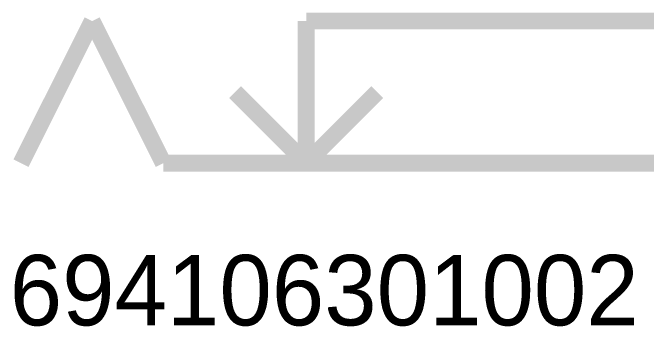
# Model space of a CAD drawing. Header units: inches. Extents: x 0 to 432, y 0 to 280.
# Drawn here: x 24.49 to 35.8, y 205.35 to 210.96 of the extents above; entities that cross this region are included whole.
import ezdxf

# ---------------------------------------------------------------- set-up
doc = ezdxf.new("R2010")
doc.units = ezdxf.units.IN
doc.layers.add('Sheet', color=255, linetype='Continuous')

msp = doc.modelspace()

# ---------------------------------------------------------------- linework, layer by layer
at = {"layer": 'Sheet'}
for points in [[(25.909, 210.808, 0.3, 0.3, 0), (24.64, 208.27, 0.3, 0.3, 0)], [(27.178, 208.27, 0.3, 0.3, 0), (25.909, 210.808, 0.3, 0.3, 0)], [(34.804, 210.808, 0.3, 0.3, 0), (29.728, 210.808, 0.3, 0.3, 0)], [(29.728, 210.808, 0.3, 0.3, 0), (29.728, 208.27, 0.3, 0.3, 0)], [(34.804, 210.808, 0.3, 0.3, 0), (39.88, 210.808, 0.3, 0.3, 0)], [(28.459, 209.539, 0.3, 0.3, 0), (29.728, 208.27, 0.3, 0.3, 0)], [(29.728, 208.27, 0.3, 0.3, 0), (30.997, 209.539, 0.3, 0.3, 0)], [(34.804, 208.27, 0.3, 0.3, 0), (27.178, 208.27, 0.3, 0.3, 0)], [(34.804, 208.27, 0.3, 0.3, 0), (39.88, 208.27, 0.3, 0.3, 0)]]:
    msp.add_lwpolyline(points, format="xyseb", dxfattribs=at)

# ---------------------------------------------------------------- texts
msp.add_text('694106301002', height=1.25775, dxfattribs=at).set_placement((24.438, 205.372))

doc.saveas('drawing.dxf')
